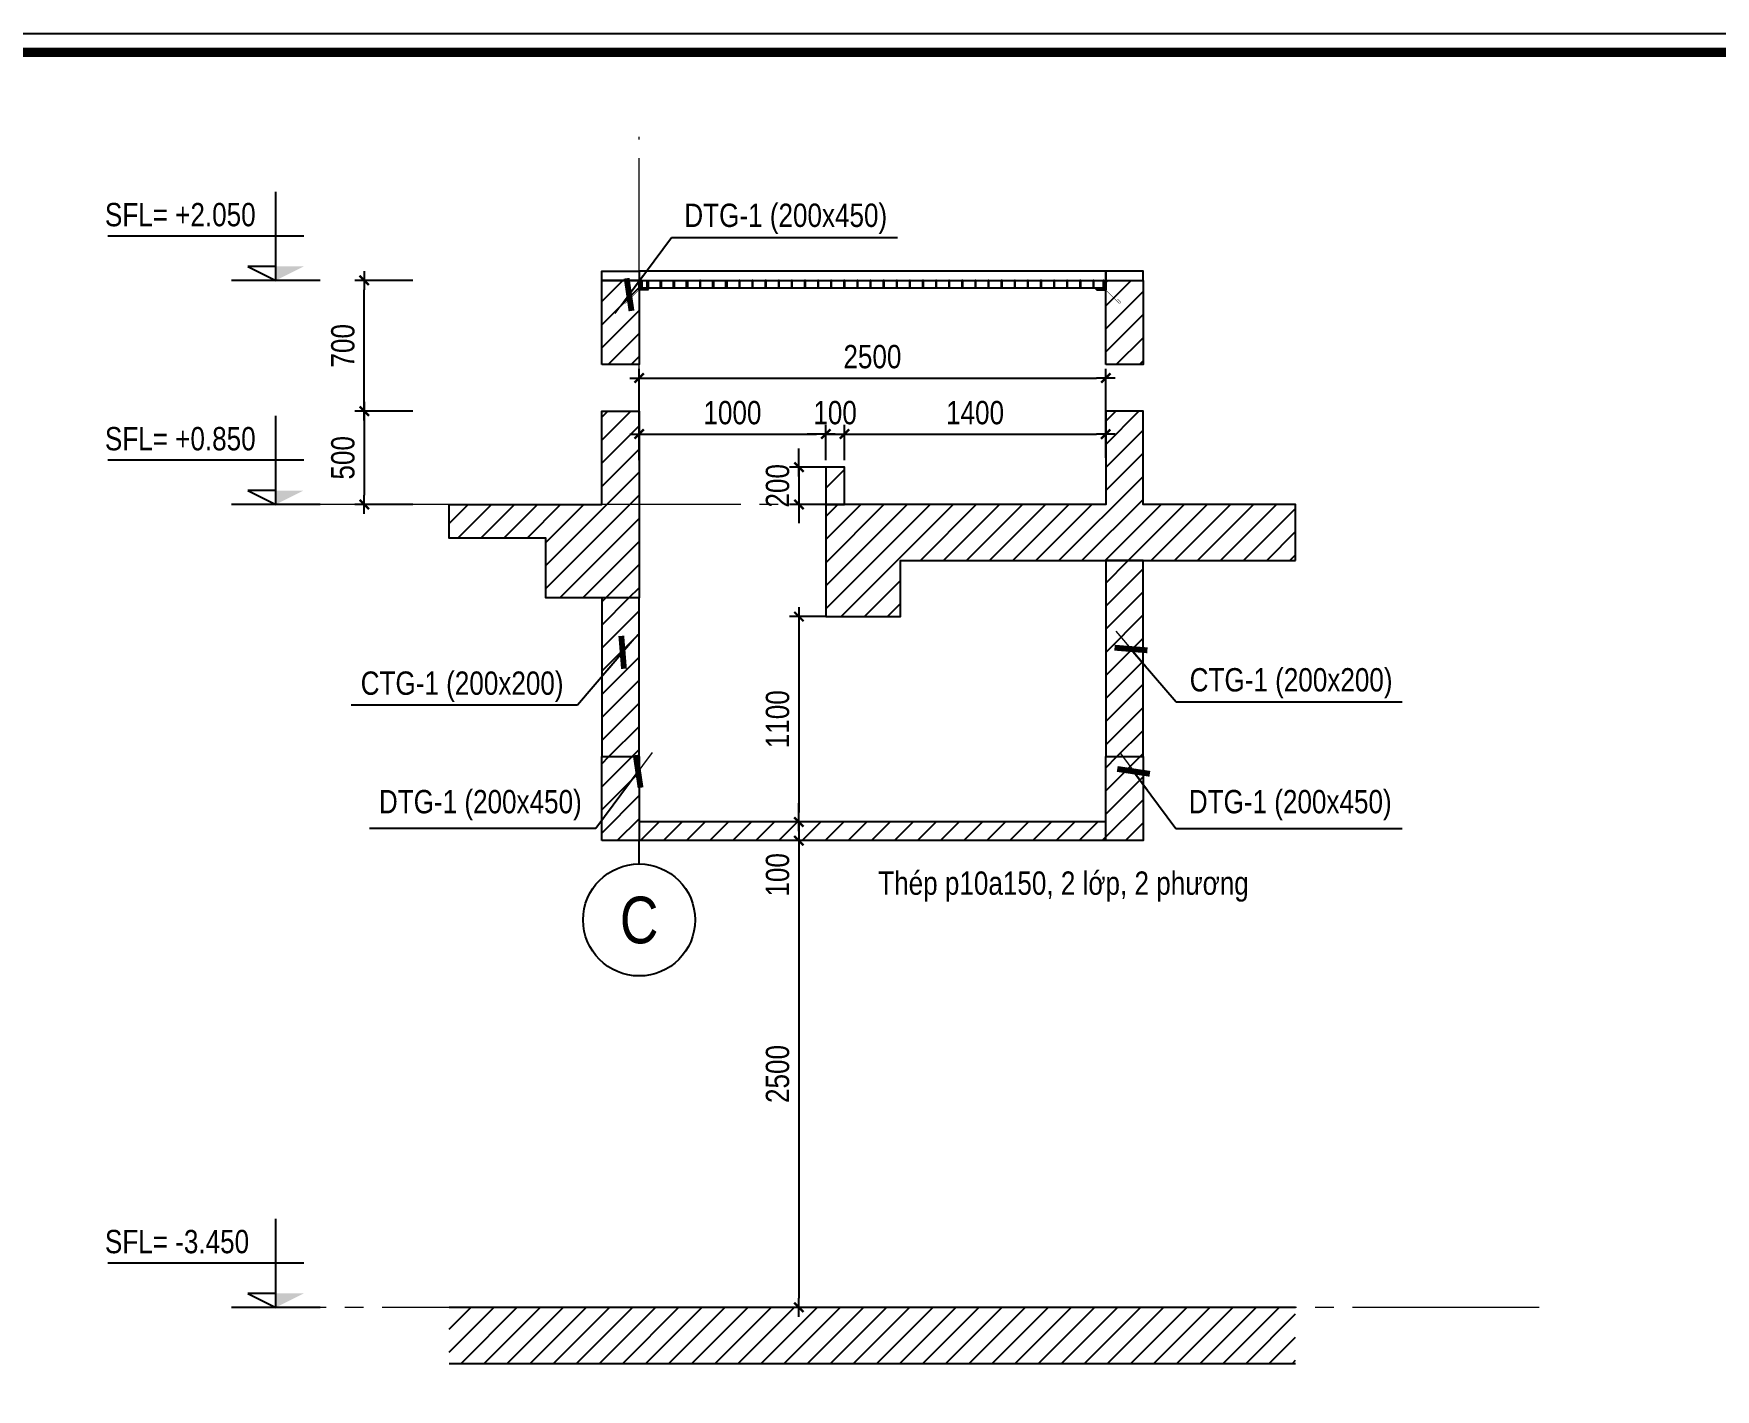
# Model space of a CAD drawing. Header units: millimetres. Extents: x -3582679 to -3542129, y 680309 to 797609.
# Drawn here: x -3559795 to -3550784, y 760648 to 767909 of the extents above; entities that cross this region are included whole.
import ezdxf
from ezdxf.enums import TextEntityAlignment as Align

# ---------------------------------------------------------------- set-up
doc = ezdxf.new("R2010")
doc.units = ezdxf.units.MM
doc.header["$LTSCALE"] = 100
doc.header["$MEASUREMENT"] = 0
doc.linetypes.add('A14-Chi tiet Thong gio ham$0$HTT Center', pattern=[13, 10, -1, 1, -1])
doc.layers.get('0').update_dxf_attribs({"lineweight": 9})
for name, color, linetype in [('01PM. TEXT A', 3, 'Continuous'), ('02PM. TEXT B', 4, 'Continuous'), ('03PM. TEXT C', 1, 'Continuous'), ('04PM. THIN', 7, 'Continuous'), ('05PM. FRAME', 4, 'Continuous'), ('11PM. DIM', 2, 'Continuous'), ('13PM. HATCH', 8, 'Continuous'), ('A14-Chi tiet Thong gio ham$0$Brick Wall', 4, 'Continuous'), ('A14-Chi tiet Thong gio ham$0$Concrete Line', 6, 'Continuous'), ('A14-Chi tiet Thong gio ham$0$Hatch vat lieu', 252, 'Continuous'), ('A14-Chi tiet Thong gio ham$0$Lat san', 150, 'Continuous'), ('A14-Chi tiet Thong gio ham$0$Line', 3, 'Continuous'), ('A14-Chi tiet Thong gio ham$0$Net cat Tuong', 4, 'Continuous'), ('BLOCK A - CHI TIET THANG 4$0$Ky hieu Truc', 1, 'Continuous')]:
    doc.layers.add(name, color=color, linetype=linetype)
doc.layers.add('A14-Chi tiet Thong gio ham$0$HATCH', color=8, linetype='Continuous', lineweight=9)
doc.layers.add('A14-Chi tiet Thong gio ham$0$Luoi Truc', color=251, linetype='A14-Chi tiet Thong gio ham$0$HTT Center', lineweight=9)
doc.styles.add('[PMDC2013]STYLE', font='arial.ttf', dxfattribs={"width": 0.8})
doc.styles.add('BLOCK A - CHI TIET THANG 4$0$VNI-HelveC', font='VHELVCN_0.TTF')
doc.dimstyles.new('20', dxfattribs={"dimtxt": 250, "dimasz": 200, "dimexe": 250, "dimexo": 0, "dimgap": 100, "dimtad": 1, "dimdec": 0, "dimlfac": 0.2, "dimzin": 0, "dimdsep": 46, "dimtxsty": '[PMDC2013]STYLE', "dimblk": 'TICK', "dimcen": 0, "dimdle": 300, "dimclrd": 2, "dimclre": 2, "dimclrt": 4, "dimadec": 0, "dimazin": 0, "dimtfac": 0.004, "dimtdec": 0, "dimtix": 1, "dimtmove": 2, "dimatfit": 3, "dimldrblk": 'TICK', "dimfxl": 1, "dimtvp": 0.8, "dimtolj": 1, "dimtzin": 0, "dimarcsym": 0})
pattern_1 = [(45, (85355.30666091852, 9244.446273717447), (-61.87184335382291, 61.87184335382291), [])]

# ---------------------------------------------------------------- blocks, each defined once
blk = doc.blocks.new('CHG_XX_Khung ten')
blk.add_lwpolyline([(15, 578.9999998350979), (826, 578.9999998350979), (826, 14.99999983509792), (15, 14.99999983509792)], close=True)
at = {"color": 4, "linetype": 'Continuous', "const_width": 1}
blk.add_lwpolyline([(17.00000000000006, 576.9999998350979), (824.0000000000001, 576.9999998350979), (824, 16.99999983509827), (16.99999999999994, 16.99999983509838)], close=True, dxfattribs=at)
blk = doc.blocks.new('TICK')
at = {"color": 0, "linetype": 'ByBlock'}
blk.add_line((1, 0), (-1, 0), dxfattribs=at)
at = {"color": 7, "linetype": 'ByBlock', "const_width": 0.25}
blk.add_lwpolyline([(-0.5, -0.5), (0.5, 0.5)], dxfattribs=at)
blk = doc.blocks.new('*D245')
at = {"layer": '11PM. DIM', "color": 2, "lineweight": -2, "ltscale": 0.3, "transparency": 16777216}
for p, q in [((-3556550.509575426, 765624.7302490582), (-3556550.509575426, 765814.7150143924)), ((-3556500.509575426, 765764.7150143924), (-3555600.509575426, 765764.7150143924)), ((-3555550.509575426, 765624.7302490582), (-3555550.509575426, 765814.7150143924))]:
    blk.add_line(p, q, dxfattribs=at)
at = {"layer": '11PM. DIM', "color": 2, "lineweight": -2, "ltscale": 0.3, "transparency": 16777216, "xscale": 50, "yscale": 50, "zscale": 50, "rotation": 180}
blk.add_blockref('TICK', (-3556550.509575426, 765764.7150143924), dxfattribs=at)
at = {"layer": '11PM. DIM', "color": 2, "lineweight": -2, "ltscale": 0.3, "transparency": 16777216, "xscale": 50, "yscale": 50, "zscale": 50}
blk.add_blockref('TICK', (-3555550.509575426, 765764.7150143924), dxfattribs=at)
at = {"layer": '11PM. DIM', "color": 4, "ltscale": 0.3, "transparency": 16777216, "insert": (-3556050.509575426, 765878.5366378576), "char_height": 125, "attachment_point": 5, "style": '[PMDC2013]STYLE'}
blk.add_mtext('\\A1;1000', dxfattribs=at)
blk = doc.blocks.new('A14-Chi tiet Thong gio ham$0$Steel V')
at = {"color": 0}
for p, q in [((0, 0), (0, 50)), ((0, 50), (1.818989403545856e-12, 50)), ((50, 0), (0, 0)), ((5, 12), (5.000000000001819, 45)), ((45, 5), (12, 5)), ((50, 0), (50, 0))]:
    blk.add_line(p, q, dxfattribs=at)
for centre, radius, start, end in [((1.818989403545856e-12, 45), 5, 0, 90), ((12, 12), 7, 180, 270), ((45, 0), 5, 0, 90)]:
    blk.add_arc(centre, radius, start, end, dxfattribs=at)
blk = doc.blocks.new('*D247')
at = {"layer": '11PM. DIM', "color": 2, "lineweight": -2, "ltscale": 0.3, "transparency": 16777216}
for p, q in [((-3555600.509575426, 765764.7150143924), (-3555650.509575426, 765764.7150143924)), ((-3555550.509575426, 765624.7302490582), (-3555550.509575426, 765814.7150143924)), ((-3555550.509575426, 765764.7150143924), (-3555450.509575426, 765764.7150143924)), ((-3555450.509575426, 765624.730249058), (-3555450.509575426, 765814.7150143924)), ((-3555400.509575426, 765764.7150143924), (-3555350.509575426, 765764.7150143924))]:
    blk.add_line(p, q, dxfattribs=at)
at = {"layer": '11PM. DIM', "color": 2, "lineweight": -2, "ltscale": 0.3, "transparency": 16777216, "xscale": 50, "yscale": 50, "zscale": 50}
blk.add_blockref('TICK', (-3555550.509575426, 765764.7150143924), dxfattribs=at)
at = {"layer": '11PM. DIM', "color": 2, "lineweight": -2, "ltscale": 0.3, "transparency": 16777216, "xscale": 50, "yscale": 50, "zscale": 50, "rotation": 180}
blk.add_blockref('TICK', (-3555450.509575426, 765764.7150143924), dxfattribs=at)
at = {"layer": '11PM. DIM', "color": 4, "ltscale": 0.3, "transparency": 16777216, "insert": (-3555500.509575426, 765878.5366378576), "char_height": 125, "attachment_point": 5, "style": '[PMDC2013]STYLE'}
blk.add_mtext('\\A1;100', dxfattribs=at)
blk = doc.blocks.new('*D248')
at = {"layer": '11PM. DIM', "color": 2, "lineweight": -2, "ltscale": 0.3, "transparency": 16777216}
for p, q in [((-3556550.509575426, 765624.7302490582), (-3556550.509575426, 766114.7150143924)), ((-3556500.509575426, 766064.7150143924), (-3554100.509575426, 766064.7150143924)), ((-3554050.509575426, 765719.7226317252), (-3554050.509575426, 766114.7150143924))]:
    blk.add_line(p, q, dxfattribs=at)
at = {"layer": '11PM. DIM', "color": 2, "lineweight": -2, "ltscale": 0.3, "transparency": 16777216, "xscale": 50, "yscale": 50, "zscale": 50, "rotation": 180}
blk.add_blockref('TICK', (-3556550.509575426, 766064.7150143924), dxfattribs=at)
at = {"layer": '11PM. DIM', "color": 2, "lineweight": -2, "ltscale": 0.3, "transparency": 16777216, "xscale": 50, "yscale": 50, "zscale": 50}
blk.add_blockref('TICK', (-3554050.509575426, 766064.7150143924), dxfattribs=at)
at = {"layer": '11PM. DIM', "color": 4, "ltscale": 0.3, "transparency": 16777216, "insert": (-3555300.509575426, 766178.5366378576), "char_height": 125, "attachment_point": 5, "style": '[PMDC2013]STYLE'}
blk.add_mtext('\\A1;2500', dxfattribs=at)
blk = doc.blocks.new('*D249')
at = {"layer": '11PM. DIM', "color": 2, "lineweight": -2, "ltscale": 0.3, "transparency": 16777216}
for p, q in [((-3555450.509575426, 765624.730249058), (-3555450.509575426, 765814.7150143924)), ((-3555400.509575426, 765764.7150143924), (-3554100.509575426, 765764.7150143924)), ((-3554050.509575426, 765637.3759915727), (-3554050.509575426, 765814.7150143924))]:
    blk.add_line(p, q, dxfattribs=at)
at = {"layer": '11PM. DIM', "color": 2, "lineweight": -2, "ltscale": 0.3, "transparency": 16777216, "xscale": 50, "yscale": 50, "zscale": 50, "rotation": 180}
blk.add_blockref('TICK', (-3555450.509575426, 765764.7150143924), dxfattribs=at)
at = {"layer": '11PM. DIM', "color": 2, "lineweight": -2, "ltscale": 0.3, "transparency": 16777216, "xscale": 50, "yscale": 50, "zscale": 50}
blk.add_blockref('TICK', (-3554050.509575426, 765764.7150143924), dxfattribs=at)
at = {"layer": '11PM. DIM', "color": 4, "ltscale": 0.3, "transparency": 16777216, "insert": (-3554750.509575426, 765878.5366378576), "char_height": 125, "attachment_point": 5, "style": '[PMDC2013]STYLE'}
blk.add_mtext('\\A1;1400', dxfattribs=at)
blk = doc.blocks.new('*D250')
at = {"layer": '11PM. DIM', "color": 2, "lineweight": -2, "ltscale": 0.3, "transparency": 16777216}
for p, q in [((-3555694.530314462, 765637.375991573), (-3555694.530314462, 765687.375991573)), ((-3555550.509575428, 765587.375991573), (-3555744.530314462, 765587.375991573)), ((-3555694.530314462, 765587.375991573), (-3555694.530314462, 765387.375991573)), ((-3555550.509575428, 765387.375991573), (-3555744.530314462, 765387.375991573)), ((-3555694.530314462, 765337.375991573), (-3555694.530314462, 765287.375991573))]:
    blk.add_line(p, q, dxfattribs=at)
at = {"layer": '11PM. DIM', "color": 2, "lineweight": -2, "ltscale": 0.3, "transparency": 16777216, "xscale": 50, "yscale": 50, "zscale": 50}
for p, rotation in [((-3555694.530314462, 765587.375991573), 270), ((-3555694.530314462, 765387.375991573), 90)]:
    blk.add_blockref('TICK', p, dxfattribs=dict(at, rotation=rotation))
at = {"layer": '11PM. DIM', "color": 4, "ltscale": 0.3, "transparency": 16777216, "insert": (-3555808.351937926, 765487.3759915739), "char_height": 125, "attachment_point": 5, "rotation": 90, "style": '[PMDC2013]STYLE'}
blk.add_mtext('\\A1;200', dxfattribs=at)
blk = doc.blocks.new('*D251')
at = {"layer": '11PM. DIM', "color": 2, "lineweight": -2, "ltscale": 0.3, "transparency": 16777216}
for p, q in [((-3555550.509575428, 764787.375991573), (-3555744.530314464, 764787.375991573)), ((-3555694.530314464, 764737.375991573), (-3555694.530314464, 763737.375991573)), ((-3555550.509575428, 763687.375991573), (-3555744.530314464, 763687.375991573))]:
    blk.add_line(p, q, dxfattribs=at)
at = {"layer": '11PM. DIM', "color": 2, "lineweight": -2, "ltscale": 0.3, "transparency": 16777216, "xscale": 50, "yscale": 50, "zscale": 50}
for p, rotation in [((-3555694.530314464, 764787.375991573), 90), ((-3555694.530314464, 763687.375991573), 270)]:
    blk.add_blockref('TICK', p, dxfattribs=dict(at, rotation=rotation))
at = {"layer": '11PM. DIM', "color": 4, "ltscale": 0.3, "transparency": 16777216, "insert": (-3555808.351937928, 764237.3759915739), "char_height": 125, "attachment_point": 5, "rotation": 90, "style": '[PMDC2013]STYLE'}
blk.add_mtext('\\A1;1100', dxfattribs=at)
blk = doc.blocks.new('*D246')
at = {"layer": '11PM. DIM', "color": 2, "lineweight": -2, "ltscale": 0.3, "transparency": 16777216}
for p, q in [((-3555300.509575428, 763587.375991573), (-3555744.530314462, 763587.375991573)), ((-3555694.530314462, 763537.375991573), (-3555694.530314462, 761137.3759915729)), ((-3555300.509575428, 761087.3759915729), (-3555744.530314462, 761087.3759915729))]:
    blk.add_line(p, q, dxfattribs=at)
at = {"layer": '11PM. DIM', "color": 2, "lineweight": -2, "ltscale": 0.3, "transparency": 16777216, "xscale": 50, "yscale": 50, "zscale": 50}
for p, rotation in [((-3555694.530314462, 763587.375991573), 90), ((-3555694.530314462, 761087.3759915729), 270)]:
    blk.add_blockref('TICK', p, dxfattribs=dict(at, rotation=rotation))
at = {"layer": '11PM. DIM', "color": 4, "ltscale": 0.3, "transparency": 16777216, "insert": (-3555808.351937926, 762337.3759915738), "char_height": 125, "attachment_point": 5, "rotation": 90, "style": '[PMDC2013]STYLE'}
blk.add_mtext('\\A1;2500', dxfattribs=at)
blk = doc.blocks.new('BLOCK A - CHI TIET THANG 4$0$HTT-Grid')
at = {"layer": '05PM. FRAME', "linetype": 'ByBlock', "lineweight": -2}
blk.add_line((5.204748896376251e-16, -2.5), (5.204748896376251e-16, 0), dxfattribs=at)
blk.add_circle((5.204748896376251e-16, -8.5), 6, dxfattribs=at)
at = {"layer": '03PM. TEXT C', "linetype": 'ByBlock', "lineweight": -2, "style": 'BLOCK A - CHI TIET THANG 4$0$VNI-HelveC'}
blk.add_attdef('GRID', text='', height=5, dxfattribs=at).set_placement((5.204748896376251e-16, -8.5), align=Align.MIDDLE)
blk = doc.blocks.new('*U24')
at = {"layer": '04PM. THIN'}
for p, q in [((0, 0), (0, 950)), ((-300.0000000004657, 475), (1799.999999999534, 475)), ((0, 150), (300, 150)), ((300, 150), (0, 0))]:
    blk.add_line(p, q, dxfattribs=at)
at = {"layer": '04PM. THIN', "linetype": 'ByBlock'}
blk.add_line((-475, 0), (475, 0), dxfattribs=at)
at = {"layer": '04PM. THIN'}
blk.add_solid([(0, 0), (0, 150), (-300.0000000004657, 150)], dxfattribs=at)
blk = doc.blocks.new('*D253')
at = {"layer": '11PM. DIM', "color": 2, "lineweight": -2, "ltscale": 0.3, "transparency": 16777216}
for p, q in [((-3557763.75287067, 765887.3759915724), (-3558073.659069404, 765887.3759915724)), ((-3558023.659069404, 765837.3759915724), (-3558023.659069404, 765437.375991573)), ((-3557763.75287067, 765387.375991573), (-3558073.659069404, 765387.375991573))]:
    blk.add_line(p, q, dxfattribs=at)
at = {"layer": '11PM. DIM', "color": 2, "lineweight": -2, "ltscale": 0.3, "transparency": 16777216, "xscale": 50, "yscale": 50, "zscale": 50}
for p, rotation in [((-3558023.659069404, 765887.3759915724), 90), ((-3558023.659069404, 765387.375991573), 270)]:
    blk.add_blockref('TICK', p, dxfattribs=dict(at, rotation=rotation))
at = {"layer": '11PM. DIM', "color": 4, "ltscale": 0.3, "transparency": 16777216, "insert": (-3558137.480692868, 765637.3759915736), "char_height": 125, "attachment_point": 5, "rotation": 90, "style": '[PMDC2013]STYLE'}
blk.add_mtext('\\A1;500', dxfattribs=at)
blk = doc.blocks.new('*D252')
at = {"layer": '11PM. DIM', "color": 2, "lineweight": -2, "ltscale": 0.3, "transparency": 16777216}
for p, q in [((-3557763.75287067, 766587.3759915729), (-3558073.659069411, 766587.3759915729)), ((-3558023.659069411, 765937.3759915743), (-3558023.659069411, 766537.3759915729)), ((-3557763.75287067, 765887.3759915743), (-3558073.659069411, 765887.3759915743))]:
    blk.add_line(p, q, dxfattribs=at)
at = {"layer": '11PM. DIM', "color": 2, "lineweight": -2, "ltscale": 0.3, "transparency": 16777216, "xscale": 50, "yscale": 50, "zscale": 50}
for p, rotation in [((-3558023.659069411, 766587.3759915729), 90), ((-3558023.659069411, 765887.3759915743), 270)]:
    blk.add_blockref('TICK', p, dxfattribs=dict(at, rotation=rotation))
at = {"layer": '11PM. DIM', "color": 4, "ltscale": 0.3, "transparency": 16777216, "insert": (-3558137.480692875, 766237.3759915745), "char_height": 125, "attachment_point": 5, "rotation": 90, "style": '[PMDC2013]STYLE'}
blk.add_mtext('\\A1;700', dxfattribs=at)
blk = doc.blocks.new('*D458')
at = {"layer": '11PM. DIM', "color": 2, "lineweight": -2, "ltscale": 0.3, "transparency": 16777216}
for p, q in [((-3555694.530314473, 763737.375991573), (-3555694.530314473, 763787.375991573)), ((-3555550.509575428, 763687.375991573), (-3555744.530314473, 763687.375991573)), ((-3555694.530314473, 763687.375991573), (-3555694.530314473, 763587.375991573)), ((-3555550.509575428, 763587.375991573), (-3555744.530314473, 763587.375991573)), ((-3555694.530314473, 763537.375991573), (-3555694.530314473, 763487.375991573))]:
    blk.add_line(p, q, dxfattribs=at)
at = {"layer": '11PM. DIM', "color": 2, "lineweight": -2, "ltscale": 0.3, "transparency": 16777216, "xscale": 50, "yscale": 50, "zscale": 50}
for p, rotation in [((-3555694.530314473, 763687.375991573), 270), ((-3555694.530314473, 763587.375991573), 90)]:
    blk.add_blockref('TICK', p, dxfattribs=dict(at, rotation=rotation))
at = {"layer": '11PM. DIM', "color": 4, "ltscale": 0.3, "transparency": 16777216, "insert": (-3555808.351937936, 763403.8937395003), "char_height": 125, "attachment_point": 5, "rotation": 90, "style": '[PMDC2013]STYLE'}
blk.add_mtext('\\A1;100', dxfattribs=at)

msp = doc.modelspace()

# ---------------------------------------------------------------- block references
at = {"layer": '04PM. THIN', "xscale": 50, "yscale": 50, "zscale": 50}
msp.add_blockref('CHG_XX_Khung ten', (-3583429.210912069, 738959.0916238723), dxfattribs=at)

# ---------------------------------------------------------------- next in the draw order: hatches: boundary and pattern name
at = {"layer": '13PM. HATCH'}
h = msp.add_hatch(dxfattribs=at)
h.set_pattern_fill('ANSI31', color=256, scale=700, style=0)
h.set_pattern_definition(pattern_1)
h.paths.add_polyline_path([(-3556750.509575426, 766137.3759915729), (-3556750.509575426, 766587.3759915729), (-3556550.509575426, 766587.3759915729), (-3556550.509575426, 766137.3759915729)])
h = msp.add_hatch(dxfattribs=at)
h.set_pattern_fill('ANSI31', color=256, scale=700, style=0)
h.set_pattern_definition(pattern_1)
h.paths.add_polyline_path([(-3554050.509575426, 766137.3759915729), (-3554050.509575426, 766587.3759915729), (-3553850.509575426, 766587.3759915729), (-3553850.509575426, 766137.3759915729)])
h = msp.add_hatch(dxfattribs=at)
h.set_pattern_fill('ANSI31', color=256, scale=700, style=0)
h.set_pattern_definition(pattern_1)
h.paths.add_polyline_path([(-3556550.509575426, 764887.3759915727), (-3557050.509575426, 764887.3759915727), (-3557050.509575426, 765207.3759915727), (-3557568.297280693, 765207.3759915726), (-3557568.297280693, 765387.3759915726), (-3556750.509575426, 765387.3759915729), (-3556750.509575426, 765887.3759915729), (-3556550.509575426, 765887.3759915729)])
h = msp.add_hatch(dxfattribs=at)
h.set_pattern_fill('ANSI31', color=256, scale=700, style=0)
h.set_pattern_definition(pattern_1)
h.paths.add_polyline_path([(-3553032.721870159, 765087.3759915727), (-3553032.721870159, 765387.3759915727), (-3553850.509575426, 765387.3759915727), (-3553850.509575426, 765887.3759915729), (-3554050.509575426, 765887.3759915729), (-3554050.509575426, 765387.3759915727), (-3555550.509575426, 765387.3759915727), (-3555550.509575426, 764787.3759915727), (-3555150.509575426, 764787.3759915727), (-3555150.509575426, 765087.3759915727)])
h = msp.add_hatch(dxfattribs=at)
h.set_pattern_fill('ANSI31', color=256, scale=700, style=0)
h.set_pattern_definition(pattern_1)
h.paths.add_polyline_path([(-3553850.509575426, 764037.3759915727), (-3553850.509575426, 765087.3759915727), (-3554050.509575426, 765087.3759915727), (-3554050.509575426, 764037.3759915727)])
h = msp.add_hatch(dxfattribs=at)
h.set_pattern_fill('ANSI31', color=256, scale=700, style=0)
h.set_pattern_definition(pattern_1)
h.paths.add_polyline_path([(-3556550.509575426, 764037.3759915727), (-3556550.509575426, 764887.3759915727), (-3556750.509575426, 764887.3759915727), (-3556750.509575426, 764037.3759915727)])
h = msp.add_hatch(dxfattribs=at)
h.set_pattern_fill('ANSI31', color=256, scale=700, style=0)
h.set_pattern_definition(pattern_1)
h.paths.add_polyline_path([(-3556750.509575426, 763587.3759915727), (-3556750.509575426, 764037.3759915727), (-3556550.509575426, 764037.3759915727), (-3556550.509575426, 763687.3759915727), (-3554050.509575426, 763687.3759915727), (-3554050.509575426, 764037.3759915727), (-3553850.509575426, 764037.3759915727), (-3553850.509575426, 763587.3759915727)])
h = msp.add_hatch(dxfattribs=at)
h.set_pattern_fill('ANSI31', color=256, scale=700, style=0)
h.set_pattern_definition([(45, (2407.656148002017, 684.0946745142573), (-61.87184335382291, 61.87184335382291), [])])
h.paths.add_polyline_path([(-3557568.297280693, 760787.3759915726), (-3557568.297280693, 761087.3759915726), (-3553032.721870159, 761087.3759915726), (-3553032.721870159, 760787.3759915726)])
at = {"layer": 'A14-Chi tiet Thong gio ham$0$Hatch vat lieu'}
h = msp.add_hatch(dxfattribs=at)
h.set_pattern_fill('ANSI31', color=256, scale=50, angle=-1.272221872585407e-14)
h.set_pattern_definition([(44.99999999999999, (-3558444.435709366, 637081.3773079275), (-112.2532015133644, 112.2532015133644), [])])
h.paths.add_polyline_path([(-3555450.509575426, 765387.3759915726), (-3555450.509575426, 765587.3759915727), (-3555550.509575426, 765587.3759915727), (-3555550.509575426, 765387.3759915726)])

# ---------------------------------------------------------------- next in the draw order: linework, layer by layer
at = {"layer": '05PM. FRAME'}
for p, q in [((-3556540.513119757, 766547.3759915727), (-3554060.509575426, 766547.3759915727)), ((-3555550.509575426, 765387.3759915726), (-3555550.509575426, 764787.3759915726)), ((-3554050.509575426, 763687.3759915727), (-3556550.509575426, 763687.3759915727)), ((-3554050.509575426, 763587.3759915727), (-3556550.509575426, 763587.3759915727))]:
    msp.add_line(p, q, dxfattribs=at)
for points in [[(-3556750.509575426, 766137.3759915729), (-3556750.509575426, 766587.3759915729), (-3556550.509575426, 766587.3759915729), (-3556550.509575426, 766137.3759915729)], [(-3554050.509575426, 766137.3759915729), (-3554050.509575426, 766587.3759915729), (-3553850.509575426, 766587.3759915729), (-3553850.509575426, 766137.3759915729)], [(-3556550.509575426, 764887.3759915727), (-3557050.509575426, 764887.3759915727), (-3557050.509575426, 765207.3759915727), (-3557568.297280693, 765207.3759915726), (-3557568.297280693, 765387.3759915726), (-3556750.509575426, 765387.3759915729), (-3556750.509575426, 765887.3759915729), (-3556550.509575426, 765887.3759915729)], [(-3553032.721870159, 765087.3759915727), (-3553032.721870159, 765387.3759915727), (-3553850.509575426, 765387.3759915727), (-3553850.509575426, 765887.3759915729), (-3554050.509575426, 765887.3759915729), (-3554050.509575426, 765387.3759915727), (-3555550.509575426, 765387.3759915727), (-3555550.509575426, 764787.3759915727), (-3555150.509575426, 764787.3759915727), (-3555150.509575426, 765087.3759915727)], [(-3556750.509575426, 763587.3759915727), (-3556750.509575426, 764037.3759915727), (-3556550.509575426, 764037.3759915727), (-3556550.509575426, 763587.3759915727)], [(-3554050.509575426, 763587.3759915727), (-3554050.509575426, 764037.3759915727), (-3553850.509575426, 764037.3759915727), (-3553850.509575426, 763587.3759915727)]]:
    msp.add_lwpolyline(points, close=True, dxfattribs=at)
for points in [[(-3553032.721870159, 761087.3759915725), (-3557568.297280693, 761087.3759915726)], [(-3557568.297280693, 760787.3759915726), (-3553032.721870159, 760787.3759915725)]]:
    msp.add_lwpolyline(points, dxfattribs=at)
at = {"layer": 'A14-Chi tiet Thong gio ham$0$Brick Wall'}
for points in [[(-3555450.509575426, 765387.3759915726), (-3555450.509575426, 765587.3759915727), (-3555550.509575426, 765587.3759915727), (-3555550.509575426, 765387.3759915726)], [(-3553850.509575426, 764037.3759915727), (-3553850.509575426, 765087.3759915727), (-3554050.509575426, 765087.3759915727), (-3554050.509575426, 764037.3759915727)], [(-3556550.509575426, 764037.3759915727), (-3556550.509575426, 764887.3759915727), (-3556750.509575426, 764887.3759915727), (-3556750.509575426, 764037.3759915727)]]:
    msp.add_lwpolyline(points, close=True, dxfattribs=at)
at = {"layer": 'A14-Chi tiet Thong gio ham$0$Concrete Line'}
for p, q in [((-3556550.513119757, 766537.3764917745), (-3556550.513119757, 766587.3759915727)), ((-3554050.509575426, 766587.3759915729), (-3554050.509575426, 766537.3759915727)), ((-3554050.509575426, 766537.3759915727), (-3554075.509575426, 766537.3759915727))]:
    msp.add_line(p, q, dxfattribs=at)
at = {"layer": 'A14-Chi tiet Thong gio ham$0$Concrete Line', "const_width": 2}
for points in [[(-3556550.513119757, 766537.3764917746), (-3556621.223797875, 766466.6658136558, -0.414213562374617), (-3556628.294865687, 766466.6658136558, -0.4142135623718898), (-3556628.294865687, 766473.7368814677), (-3556614.152730064, 766487.8790170915)], [(-3554050.513119757, 766537.3764917746), (-3553979.802441638, 766466.6658136558, 0.414213562374617), (-3553972.731373827, 766466.6658136558, 0.4142135623718898), (-3553972.731373827, 766473.7368814677), (-3553986.87350945, 766487.8790170915)]]:
    msp.add_lwpolyline(points, format="xyb", dxfattribs=at)
at = {"layer": 'A14-Chi tiet Thong gio ham$0$HATCH', "color": 8}
for p, q in [((-3556525.516664088, 766537.3764917745), (-3556505.516664088, 766537.3764917745)), ((-3554075.509575426, 766537.3759915727), (-3554100.509575426, 766537.3759915727))]:
    msp.add_line(p, q, dxfattribs=at)
at = {"layer": 'A14-Chi tiet Thong gio ham$0$Lat san'}
for points in [[(-3556550.513119757, 766587.3759915727), (-3556750.509575426, 766587.3759915729), (-3556750.509575426, 766637.3759915729), (-3556550.513119757, 766637.3759915727)], [(-3556550.513119757, 766587.3759915727), (-3554050.509575426, 766587.3759915729), (-3554050.509575426, 766637.3759915729), (-3556550.513119757, 766637.3759915727)], [(-3554050.509575426, 766587.3759915727), (-3553850.513119757, 766587.3759915729), (-3553850.513119757, 766637.3759915729), (-3554050.509575426, 766637.3759915727)]]:
    msp.add_lwpolyline(points, close=True, dxfattribs=at)
at = {"layer": 'A14-Chi tiet Thong gio ham$0$Line', "color": 2}
for p, q in [((-3556540.513119757, 766587.3759915727), (-3554060.509575426, 766587.3759915727)), ((-3556538.513119757, 766542.3764917745), (-3556538.513119757, 766547.3759915727)), ((-3556530.513119757, 766542.3764917745), (-3556530.513119757, 766547.3759915727)), ((-3554095.509575426, 766542.3759915727), (-3554095.509575426, 766547.3759915727)), ((-3554062.509575426, 766542.3759915727), (-3554062.509575426, 766547.3759915727))]:
    msp.add_line(p, q, dxfattribs=at)
at = {"layer": 'A14-Chi tiet Thong gio ham$0$Luoi Truc'}
for points in [[(-3556550.509575426, 763641.9576847315), (-3556550.509575426, 767357.3394028654)], [(-3554705.864870062, 765387.3759915726), (-3558291.244160281, 765387.3759915726)], [(-3551727.434468385, 761087.3759915727), (-3558595.266266305, 761087.3759915726)]]:
    msp.add_lwpolyline(points, dxfattribs=at)
at = {"layer": 'A14-Chi tiet Thong gio ham$0$Net cat Tuong'}
for points in [[(-3556536.513119757, 766547.3759915727), (-3556540.513119757, 766547.3759915727), (-3556540.513119757, 766587.3759915727), (-3556536.513119757, 766587.3759915727)], [(-3556502.888119757, 766547.3759915726), (-3556506.888119757, 766547.3759915726), (-3556506.888119757, 766587.3759915726), (-3556502.888119757, 766587.3759915726)], [(-3556432.638119757, 766547.3759915726), (-3556436.638119757, 766547.3759915726), (-3556436.638119757, 766587.3759915726), (-3556432.638119757, 766587.3759915726)], [(-3556362.388119757, 766547.3759915726), (-3556366.388119757, 766547.3759915726), (-3556366.388119757, 766587.3759915726), (-3556362.388119757, 766587.3759915726)], [(-3556292.138119757, 766547.3759915726), (-3556296.138119757, 766547.3759915726), (-3556296.138119757, 766587.3759915726), (-3556292.138119757, 766587.3759915726)], [(-3556225.888119757, 766547.3759915726), (-3556221.888119757, 766547.3759915726), (-3556221.888119757, 766587.3759915726), (-3556225.888119757, 766587.3759915726)], [(-3556151.638119757, 766547.3759915726), (-3556155.638119757, 766547.3759915726), (-3556155.638119757, 766587.3759915726), (-3556151.638119757, 766587.3759915726)], [(-3556081.388119757, 766547.3759915726), (-3556085.388119757, 766547.3759915726), (-3556085.388119757, 766587.3759915726), (-3556081.388119757, 766587.3759915726)], [(-3556015.138119757, 766547.3759915726), (-3556011.138119757, 766547.3759915726), (-3556011.138119757, 766587.3759915726), (-3556015.138119757, 766587.3759915726)], [(-3555944.888119757, 766547.3759915726), (-3555940.888119757, 766547.3759915726), (-3555940.888119757, 766587.3759915726), (-3555944.888119757, 766587.3759915726)], [(-3555874.638119757, 766547.3759915726), (-3555870.638119757, 766547.3759915726), (-3555870.638119757, 766587.3759915726), (-3555874.638119757, 766587.3759915726)], [(-3555804.388119757, 766547.3759915726), (-3555800.388119757, 766547.3759915726), (-3555800.388119757, 766587.3759915726), (-3555804.388119757, 766587.3759915726)], [(-3555734.138119757, 766547.3759915726), (-3555730.138119757, 766547.3759915726), (-3555730.138119757, 766587.3759915726), (-3555734.138119757, 766587.3759915726)], [(-3555663.888119757, 766547.3759915726), (-3555659.888119757, 766547.3759915726), (-3555659.888119757, 766587.3759915726), (-3555663.888119757, 766587.3759915726)], [(-3555593.638119757, 766547.3759915726), (-3555589.638119757, 766547.3759915726), (-3555589.638119757, 766587.3759915726), (-3555593.638119757, 766587.3759915726)], [(-3555523.388119757, 766547.3759915726), (-3555519.388119757, 766547.3759915726), (-3555519.388119757, 766587.3759915726), (-3555523.388119757, 766587.3759915726)], [(-3555453.138119757, 766547.3759915726), (-3555449.138119757, 766547.3759915726), (-3555449.138119757, 766587.3759915726), (-3555453.138119757, 766587.3759915726)], [(-3555382.888119757, 766547.3759915726), (-3555378.888119757, 766547.3759915726), (-3555378.888119757, 766587.3759915726), (-3555382.888119757, 766587.3759915726)], [(-3555312.638119757, 766547.3759915726), (-3555308.638119757, 766547.3759915726), (-3555308.638119757, 766587.3759915726), (-3555312.638119757, 766587.3759915726)], [(-3555242.388119757, 766547.3759915726), (-3555238.388119757, 766547.3759915726), (-3555238.388119757, 766587.3759915726), (-3555242.388119757, 766587.3759915726)], [(-3555172.138119757, 766547.3759915726), (-3555168.138119757, 766547.3759915726), (-3555168.138119757, 766587.3759915726), (-3555172.138119757, 766587.3759915726)], [(-3555101.888119757, 766547.3759915726), (-3555097.888119757, 766547.3759915726), (-3555097.888119757, 766587.3759915726), (-3555101.888119757, 766587.3759915726)], [(-3555031.638119757, 766547.3759915726), (-3555027.638119757, 766547.3759915726), (-3555027.638119757, 766587.3759915726), (-3555031.638119757, 766587.3759915726)], [(-3554961.388119757, 766547.3759915726), (-3554957.388119757, 766547.3759915726), (-3554957.388119757, 766587.3759915726), (-3554961.388119757, 766587.3759915726)], [(-3554891.138119757, 766547.3759915726), (-3554887.138119757, 766547.3759915726), (-3554887.138119757, 766587.3759915726), (-3554891.138119757, 766587.3759915726)], [(-3554820.888119757, 766547.3759915726), (-3554816.888119757, 766547.3759915726), (-3554816.888119757, 766587.3759915726), (-3554820.888119757, 766587.3759915726)], [(-3554750.638119757, 766547.3759915726), (-3554746.638119757, 766547.3759915726), (-3554746.638119757, 766587.3759915726), (-3554750.638119757, 766587.3759915726)], [(-3554680.388119757, 766547.3759915726), (-3554676.388119757, 766547.3759915726), (-3554676.388119757, 766587.3759915726), (-3554680.388119757, 766587.3759915726)], [(-3554610.138119757, 766547.3759915726), (-3554606.138119757, 766547.3759915726), (-3554606.138119757, 766587.3759915726), (-3554610.138119757, 766587.3759915726)], [(-3554539.888119757, 766547.3759915726), (-3554535.888119757, 766547.3759915726), (-3554535.888119757, 766587.3759915726), (-3554539.888119757, 766587.3759915726)], [(-3554469.638119757, 766547.3759915726), (-3554465.638119757, 766547.3759915726), (-3554465.638119757, 766587.3759915726), (-3554469.638119757, 766587.3759915726)], [(-3554399.388119757, 766547.3759915726), (-3554395.388119757, 766547.3759915726), (-3554395.388119757, 766587.3759915726), (-3554399.388119757, 766587.3759915726)], [(-3554329.138119757, 766547.3759915726), (-3554325.138119757, 766547.3759915726), (-3554325.138119757, 766587.3759915726), (-3554329.138119757, 766587.3759915726)], [(-3554258.888119757, 766547.3759915726), (-3554254.888119757, 766547.3759915726), (-3554254.888119757, 766587.3759915726), (-3554258.888119757, 766587.3759915726)], [(-3554188.638119757, 766547.3759915726), (-3554184.638119757, 766547.3759915726), (-3554184.638119757, 766587.3759915726), (-3554188.638119757, 766587.3759915726)], [(-3554118.388119757, 766547.3759915726), (-3554114.388119757, 766547.3759915726), (-3554114.388119757, 766587.3759915726), (-3554118.388119757, 766587.3759915726)], [(-3554064.509575426, 766547.3759915727), (-3554060.509575426, 766547.3759915727), (-3554060.509575426, 766587.3759915727), (-3554064.509575426, 766587.3759915727)]]:
    msp.add_lwpolyline(points, close=True, dxfattribs=at)

# ---------------------------------------------------------------- next in the draw order: block references
at = {"layer": '02PM. TEXT B', "ltscale": 500, "xscale": -0.5, "yscale": 0.5, "zscale": 0.5}
for p in [(-3558497.633952713, 766587.3759915669), (-3558497.633952713, 765387.3759915724), (-3558497.633952713, 761087.3759915724)]:
    msp.add_blockref('*U24', p, dxfattribs=at)
at = {"layer": 'A14-Chi tiet Thong gio ham$0$Net cat Tuong'}
msp.add_blockref('A14-Chi tiet Thong gio ham$0$Steel V', (-3556550.513119757, 766537.3764917745), dxfattribs=at)
at = {"layer": 'A14-Chi tiet Thong gio ham$0$Net cat Tuong', "xscale": -1}
msp.add_blockref('A14-Chi tiet Thong gio ham$0$Steel V', (-3554050.509575426, 766537.3759915727), dxfattribs=at)
at = {"layer": 'BLOCK A - CHI TIET THANG 4$0$Ky hieu Truc'}
ref = msp.add_blockref('BLOCK A - CHI TIET THANG 4$0$HTT-Grid', (-3556550.509575426, 763587.3759915727), dxfattribs=dict(at, xscale=50, yscale=50, zscale=50))
ref.add_attrib('GRID', 'C', dxfattribs={"layer": '0', "linetype": 'ByBlock', "lineweight": -2, "height": 250.0000000000001, "style": 'BLOCK A - CHI TIET THANG 4$0$VNI-HelveC'}).set_placement((-3556550.509575426, 763162.3759915727), align=Align.MIDDLE)

# ---------------------------------------------------------------- next in the draw order: texts
at = {"layer": '01PM. TEXT A', "style": '[PMDC2013]STYLE', "width": 0.8}
for s, p in [('DTG-1 (200x450)', (-3556308.242759853, 766873.7922206688, -0.006921478120084664)), ('CTG-1 (200x200)', (-3558042.390290325, 764368.1611164361, -0.006921478120084664)), ('CTG-1 (200x200)', (-3553600.453064131, 764386.0644216819, -0.006921478120084664)), ('DTG-1 (200x450)', (-3557944.655273843, 763733.4999542313, -0.006921478120084664)), ('DTG-1 (200x450)', (-3553605.114910746, 763733.4999542313, -0.006921478120084664)), ('Thép p10a150, 2 lớp, 2 phương', (-3555269.415909605, 763297.1833579054, -0.006921478120084664))]:
    msp.add_text(s, height=125, dxfattribs=at).set_placement(p)
at = {"layer": '02PM. TEXT B', "ltscale": 500, "style": '[PMDC2013]STYLE', "width": 0.8}
for s, p in [('SFL= +2.050', (-3559412.908377547, 766939.8759915669, 1.68372371063541e-06)), ('SFL= +0.850', (-3559412.908377547, 765739.8759915724, 1.68372371063541e-06)), ('SFL= -3.450', (-3559412.908377547, 761439.8759915724, 1.68372371063541e-06))]:
    msp.add_text(s, height=125, dxfattribs=at).set_placement(p, align=Align.MIDDLE_LEFT)

# ---------------------------------------------------------------- next in the draw order: dimensions: what is measured, and where the dimension line sits
at = {"layer": '11PM. DIM', "ltscale": 0.3}
for base, p1, p2, angle, picture, middle in [((-3558023.659069411, 766587.3759915729), (-3557763.752870668, 765887.375991574), (-3557763.752870668, 766587.3759915726), 90, '*D252', (-3558137.480692875, 766237.3759915745)), ((-3558023.659069404, 765387.375991573), (-3557763.752870668, 765887.3759915722), (-3557763.752870668, 765387.3759915727), 270, '*D253', (-3558137.480692868, 765637.3759915736)), ((-3555694.530314462, 765387.375991573), (-3555550.509575426, 765587.3759915727), (-3555550.509575426, 765387.3759915727), 90, '*D250', (-3555808.351937926, 765487.3759915739)), ((-3555694.530314464, 763687.375991573), (-3555550.509575426, 764787.3759915727), (-3555550.509575426, 763687.3759915727), 90, '*D251', (-3555808.351937928, 764237.3759915739)), ((-3555694.530314462, 761087.3759915729), (-3555300.509575426, 763587.3759915727), (-3555300.509575426, 761087.3759915726), 90, '*D246', (-3555808.351937926, 762337.3759915738))]:
    dim = msp.add_linear_dim(base=base, p1=p1, p2=p2, angle=angle, dimstyle='20', override={"dimscale": 0.5, "dimasz": 100, "dimexe": 100, "dimlfac": 1, "dimdle": 100}, dxfattribs=at)
    dim.commit()
    dim.dimension.update_dxf_attribs({"geometry": picture, "text_midpoint": middle})
for base, p1, p2, picture, middle in [((-3554050.509575426, 766064.7150143924), (-3556550.509575426, 765624.7302490582), (-3554050.509575426, 765719.7226317252), '*D248', (-3555300.509575426, 766178.5366378576)), ((-3555550.509575426, 765764.7150143924), (-3556550.509575426, 765624.7302490582), (-3555550.509575426, 765624.7302490582), '*D245', (-3556050.509575426, 765878.5366378576)), ((-3555450.509575426, 765764.7150143924), (-3555550.509575426, 765624.7302490582), (-3555450.509575426, 765624.730249058), '*D247', (-3555500.509575426, 765878.5366378576)), ((-3554050.509575426, 765764.7150143924), (-3555450.509575426, 765624.730249058), (-3554050.509575426, 765637.3759915727), '*D249', (-3554750.509575426, 765878.5366378576))]:
    dim = msp.add_linear_dim(base=base, p1=p1, p2=p2, dimstyle='20', override={"dimscale": 0.5, "dimasz": 100, "dimexe": 100, "dimlfac": 1, "dimdle": 100}, dxfattribs=at)
    dim.commit()
    dim.dimension.update_dxf_attribs({"geometry": picture, "text_midpoint": middle})
dim = msp.add_linear_dim(base=(-3555694.530314473, 763587.375991573), p1=(-3555550.509575426, 763687.3759915727), p2=(-3555550.509575426, 763587.3759915727), angle=90, dimstyle='20', override={"dimscale": 0.5, "dimasz": 100, "dimexe": 100, "dimlfac": 1, "dimdle": 100}, dxfattribs=at)
dim.commit()
dim.dimension.update_dxf_attribs({"geometry": '*D458', "text_midpoint": (-3555808.351937936, 763403.8937395003), "dimtype": 160})

# ---------------------------------------------------------------- next in the draw order: leaders
for points in [[(-3556604.388239179, 766511.6327592056), (-3556377.7593325, 766817.695088471), (-3555165.246407167, 766817.695088471)], [(-3556638.840147033, 764595.604327328), (-3556880.172489847, 764312.0639842384), (-3558092.68541518, 764312.0639842384)], [(-3553915.121897737, 764613.5076325738), (-3553673.789554923, 764329.9672894842), (-3552461.276629589, 764329.9672894842)], [(-3556555.808566686, 763958.0757029442), (-3556782.437473365, 763652.0133736788), (-3557994.950398698, 763652.0133736788)], [(-3553901.260390073, 763958.0757029442), (-3553674.631483394, 763652.0133736788), (-3552462.11855806, 763652.0133736788)]]:
    msp.add_leader(points, dimstyle='20', override={"dimscale": 0.5, "dimasz": 250, "dimexe": 100, "dimlfac": 1, "dimdle": 100}, dxfattribs=at)

doc.saveas('drawing.dxf')
